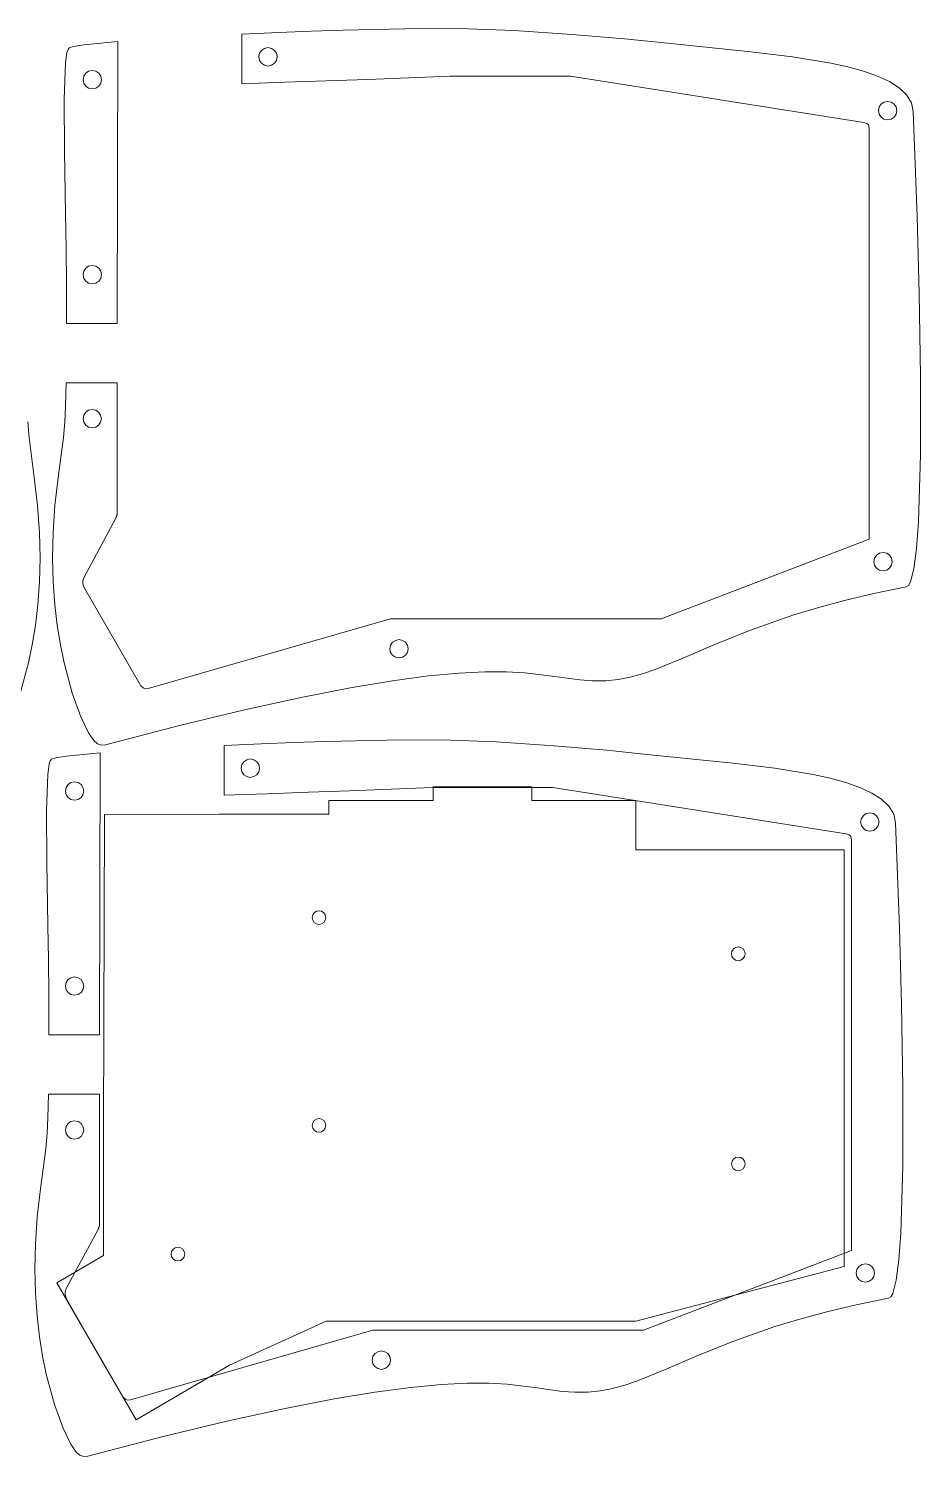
# Model space of a CAD drawing. Extents: x -219 to 329, y -29 to 491.
# Drawn here: x -34.5 to 128.2, y -28.9 to 231.5 of the extents above; entities that cross this region are included whole.
import ezdxf

# ---------------------------------------------------------------- set-up
doc = ezdxf.new("R2010")
doc.units = 0
doc.header["$MEASUREMENT"] = 0
doc.layers.add('Layer 1', color=7, linetype='BYLAYER', lineweight=5, true_color=0xffffff)
doc.layers.add('Layer 2', color=7, linetype='BYLAYER', lineweight=5)

msp = doc.modelspace()

# ---------------------------------------------------------------- linework, layer by layer
at = {"layer": 'Layer 1'}
for p, q in [((-24.42, 228.57), (-18.22, 229.21)), ((-18.22, 229.21), (-18.31, 177.77)), ((4.4, 221.49), (4.41, 230.53)), ((4.41, 230.53), (11.18, 230.85)), ((11.18, 230.85), (17.07, 231.08)), ((11.18, 230.85), (11.18, 230.85)), ((17.07, 231.08), (22.93, 231.27)), ((22.93, 231.27), (34.14, 231.51)), ((34.14, 231.51), (43.98, 231.55)), ((43.98, 231.55), (54.08, 231.19)), ((54.08, 231.19), (64.62, 230.48)), ((64.62, 230.48), (74.23, 229.65)), ((74.23, 229.65), (81.53, 228.92)), ((-27.78, 225.27), (-27.5, 227.18)), ((-27.5, 227.18), (-27.3, 227.73)), ((-27.3, 227.73), (-27.07, 228.01)), ((-27.07, 228.01), (-26.33, 228.27)), ((-26.33, 228.27), (-24.42, 228.57)), ((7.51, 226.39), (7.64, 227.04)), ((7.64, 227.04), (8, 227.57)), ((8, 227.57), (8.53, 227.93)), ((8.53, 227.93), (9.18, 228.06)), ((9.18, 228.06), (9.83, 227.93)), ((9.83, 227.93), (10.37, 227.57)), ((10.37, 227.57), (10.72, 227.04)), ((10.72, 227.04), (10.86, 226.39)), ((81.53, 228.92), (97.32, 227.32)), ((97.32, 227.32), (104.91, 226.39)), ((-28.02, 218.69), (-27.78, 225.27)), ((7.64, 225.74), (7.51, 226.39)), ((7.51, 226.39), (7.51, 226.39)), ((8, 225.21), (7.64, 225.74)), ((8.53, 224.85), (8, 225.21)), ((9.18, 224.71), (8.53, 224.85)), ((9.83, 224.85), (9.18, 224.71)), ((10.37, 225.21), (9.83, 224.85)), ((10.72, 225.74), (10.37, 225.21)), ((10.86, 226.39), (10.72, 225.74)), ((104.91, 226.39), (111.86, 225.23)), ((111.86, 225.23), (115.01, 224.54)), ((115.01, 224.54), (117.87, 223.76)), ((-24.56, 222.21), (-24.43, 222.86)), ((-24.43, 221.56), (-24.56, 222.21)), ((-24.56, 222.21), (-24.56, 222.21)), ((-24.43, 222.86), (-24.07, 223.39)), ((-24.07, 221.03), (-24.43, 221.56)), ((-24.07, 223.39), (-23.54, 223.75)), ((-23.54, 223.75), (-22.88, 223.88)), ((-22.88, 223.88), (-22.23, 223.75)), ((-22.23, 223.75), (-21.7, 223.39)), ((-21.7, 223.39), (-21.34, 222.86)), ((-21.34, 221.56), (-21.7, 221.03)), ((-21.34, 222.86), (-21.21, 222.21)), ((-21.21, 222.21), (-21.34, 221.56)), ((12.27, 221.74), (4.4, 221.49)), ((19.82, 221.98), (12.27, 221.74)), ((27.36, 222.24), (19.82, 221.98)), ((34.89, 222.53), (27.36, 222.24)), ((42.41, 222.88), (34.89, 222.53)), ((64.37, 222.88), (42.41, 222.88)), ((117.89, 214.44), (64.37, 222.88)), ((117.87, 223.76), (120.41, 222.87)), ((120.41, 222.87), (122.59, 221.86)), ((122.59, 221.86), (124.38, 220.72)), ((-23.54, 220.67), (-24.07, 221.03)), ((-22.88, 220.54), (-23.54, 220.67)), ((-22.23, 220.67), (-22.88, 220.54)), ((-21.7, 221.03), (-22.23, 220.67)), ((124.38, 220.72), (125.72, 219.44)), ((125.72, 219.44), (126.59, 218)), ((-27.95, 209.2), (-28.02, 218.69)), ((120.56, 216.58), (120.69, 217.24)), ((120.69, 215.93), (120.56, 216.58)), ((120.56, 216.58), (120.56, 216.58)), ((120.69, 217.24), (121.05, 217.77)), ((121.05, 217.77), (121.58, 218.13)), ((121.58, 218.13), (122.24, 218.26)), ((122.24, 218.26), (122.89, 218.13)), ((122.89, 218.13), (123.42, 217.77)), ((123.42, 217.77), (123.78, 217.24)), ((123.78, 217.24), (123.91, 216.58)), ((123.91, 216.58), (123.78, 215.93)), ((126.59, 218), (126.93, 216.39)), ((126.93, 216.39), (127.62, 197.26)), ((118.46, 214.24), (117.89, 214.44)), ((118.75, 213.96), (118.46, 214.24)), ((118.86, 213.3), (118.75, 213.96)), ((121.05, 215.4), (120.69, 215.93)), ((121.58, 215.04), (121.05, 215.4)), ((122.24, 214.91), (121.58, 215.04)), ((122.89, 215.04), (122.24, 214.91)), ((123.42, 215.4), (122.89, 215.04)), ((123.78, 215.93), (123.42, 215.4)), ((118.88, 138.38), (118.86, 213.3)), ((-27.75, 197.69), (-27.95, 209.2)), ((-27.65, 191.46), (-27.75, 197.69)), ((127.62, 197.26), (127.99, 183.19)), ((-27.59, 185.07), (-27.65, 191.46)), ((-24.43, 187.29), (-24.07, 187.82)), ((-24.07, 187.82), (-23.54, 188.18)), ((-23.54, 188.18), (-22.88, 188.31)), ((-22.88, 188.31), (-22.23, 188.18)), ((-22.23, 188.18), (-21.7, 187.82)), ((-21.7, 187.82), (-21.34, 187.29)), ((-27.59, 177.77), (-27.59, 185.07)), ((-24.56, 186.63), (-24.43, 187.29)), ((-24.43, 185.98), (-24.56, 186.63)), ((-24.56, 186.63), (-24.56, 186.63)), ((-24.07, 185.45), (-24.43, 185.98)), ((-23.54, 185.09), (-24.07, 185.45)), ((-22.88, 184.96), (-23.54, 185.09)), ((-22.23, 185.09), (-22.88, 184.96)), ((-21.7, 185.45), (-22.23, 185.09)), ((-21.34, 185.98), (-21.7, 185.45)), ((-21.34, 187.29), (-21.21, 186.63)), ((-21.21, 186.63), (-21.34, 185.98)), ((127.99, 183.19), (128.24, 168.19)), ((-18.31, 177.77), (-27.59, 177.77)), ((-27.75, 162.62), (-27.64, 166.91)), ((-27.64, 166.91), (-18.31, 166.91)), ((-18.31, 166.91), (-18.31, 164.86)), ((128.24, 168.19), (128.24, 153.79)), ((-18.31, 164.86), (-18.31, 162.49)), ((-27.87, 159.82), (-27.75, 162.62)), ((-24.43, 161.03), (-24.07, 161.57)), ((-24.07, 161.57), (-23.54, 161.92)), ((-23.54, 161.92), (-22.89, 162.06)), ((-22.89, 162.06), (-22.24, 161.92)), ((-22.24, 161.92), (-21.71, 161.57)), ((-21.71, 161.57), (-21.35, 161.03)), ((-18.31, 162.49), (-18.31, 160.11)), ((-34.41, 156.94), (-34.66, 159.79)), ((-28.12, 156.96), (-27.87, 159.82)), ((-24.56, 160.38), (-24.43, 161.03)), ((-24.43, 159.73), (-24.56, 160.38)), ((-24.56, 160.38), (-24.56, 160.38)), ((-24.07, 159.2), (-24.43, 159.73)), ((-23.54, 158.84), (-24.07, 159.2)), ((-21.71, 159.2), (-22.24, 158.84)), ((-21.35, 159.73), (-21.71, 159.2)), ((-21.35, 161.03), (-21.21, 160.38)), ((-21.21, 160.38), (-21.35, 159.73)), ((-18.31, 160.11), (-18.31, 157.74)), ((-33.45, 149.65), (-34.41, 156.94)), ((-29.08, 149.67), (-28.12, 156.96)), ((-22.89, 158.71), (-23.54, 158.84)), ((-22.24, 158.84), (-22.89, 158.71)), ((-18.31, 157.74), (-18.31, 155.36)), ((-18.31, 155.36), (-18.31, 152.98)), ((128.24, 153.79), (127.88, 141.54)), ((-18.31, 152.98), (-18.31, 150.61)), ((-32.84, 144.52), (-33.45, 149.65)), ((-29.68, 144.55), (-29.08, 149.67)), ((-18.31, 150.61), (-18.31, 148.23)), ((-18.31, 148.23), (-18.31, 145.86)), ((-18.31, 145.86), (-18.31, 143.48)), ((-32.51, 139.63), (-32.84, 144.52)), ((-30.02, 139.66), (-29.68, 144.55)), ((-18.31, 143.35), (-18.32, 143.29)), ((-18.32, 143.29), (-18.32, 143.23)), ((-18.31, 143.48), (-18.31, 143.41)), ((-18.31, 143.41), (-18.31, 143.35)), ((-18.59, 142.23), (-24.38, 131.48)), ((-18.57, 142.26), (-18.59, 142.23)), ((-18.56, 142.3), (-18.57, 142.26)), ((-18.55, 142.33), (-18.56, 142.3)), ((-18.54, 142.35), (-18.55, 142.33)), ((-18.53, 142.38), (-18.54, 142.35)), ((-18.51, 142.41), (-18.53, 142.38)), ((-18.5, 142.44), (-18.51, 142.41)), ((-18.49, 142.47), (-18.5, 142.44)), ((-18.48, 142.5), (-18.49, 142.47)), ((-18.47, 142.52), (-18.48, 142.5)), ((-18.46, 142.55), (-18.47, 142.52)), ((-18.45, 142.58), (-18.46, 142.55)), ((-18.43, 142.61), (-18.45, 142.58)), ((-18.42, 142.64), (-18.43, 142.61)), ((-18.41, 142.67), (-18.42, 142.64)), ((-18.4, 142.71), (-18.41, 142.67)), ((-18.39, 142.74), (-18.4, 142.71)), ((-18.38, 142.81), (-18.39, 142.77)), ((-18.39, 142.77), (-18.39, 142.74)), ((-18.37, 142.85), (-18.38, 142.81)), ((-18.36, 142.89), (-18.37, 142.85)), ((-18.35, 142.93), (-18.36, 142.89)), ((-18.34, 143.02), (-18.35, 142.97)), ((-18.35, 142.97), (-18.35, 142.93)), ((-18.33, 143.07), (-18.34, 143.02)), ((-18.32, 143.17), (-18.33, 143.12)), ((-18.33, 143.12), (-18.33, 143.07)), ((-18.32, 143.23), (-18.32, 143.17)), ((127.88, 141.54), (127.54, 136.71)), ((-32.41, 134.99), (-32.51, 139.63)), ((-30.12, 135.02), (-30.02, 139.66)), ((80.91, 123.88), (118.88, 138.38)), ((119.88, 134.95), (120.24, 135.49)), ((120.24, 135.49), (120.77, 135.84)), ((120.77, 135.84), (121.42, 135.98)), ((121.42, 135.98), (122.08, 135.84)), ((122.08, 135.84), (122.61, 135.49)), ((122.61, 135.49), (122.97, 134.95)), ((127.54, 136.71), (127.05, 133)), ((-32.52, 130.61), (-32.41, 134.99)), ((-30.01, 130.63), (-30.12, 135.02)), ((119.75, 134.3), (119.88, 134.95)), ((119.88, 133.65), (119.75, 134.3)), ((119.75, 134.3), (119.75, 134.3)), ((120.24, 133.12), (119.88, 133.65)), ((120.77, 132.76), (120.24, 133.12)), ((122.61, 133.12), (122.08, 132.76)), ((122.97, 133.65), (122.61, 133.12)), ((122.97, 134.95), (123.1, 134.3)), ((123.1, 134.3), (122.97, 133.65)), ((127.05, 133), (126.43, 130.6)), ((-32.81, 126.49), (-32.52, 130.61)), ((-29.72, 126.52), (-30.01, 130.63)), ((-24.38, 131.48), (-24.58, 130.89)), ((-24.58, 130.89), (-24.58, 130.25)), ((-24.58, 130.25), (-24.29, 129.48)), ((121.42, 132.63), (120.77, 132.76)), ((122.08, 132.76), (121.42, 132.63)), ((126.43, 130.6), (126.06, 129.95)), ((-24.29, 129.48), (-14.04, 111.68)), ((119.76, 128.51), (114.37, 127.24)), ((125.64, 129.7), (119.76, 128.51)), ((126.06, 129.95), (125.64, 129.7)), ((-33.25, 122.66), (-32.81, 126.49)), ((-29.27, 122.68), (-29.72, 126.52)), ((109.44, 125.91), (104.93, 124.54)), ((114.37, 127.24), (109.44, 125.91)), ((-33.83, 119.11), (-33.25, 122.66)), ((-28.7, 119.13), (-29.27, 122.68)), ((-12.65, 111.14), (31.57, 123.88)), ((31.57, 123.88), (80.91, 123.88)), ((104.93, 124.54), (97.04, 121.75)), ((31.92, 119.59), (32.45, 119.95)), ((32.45, 119.95), (33.11, 120.08)), ((33.11, 120.08), (33.76, 119.95)), ((33.76, 119.95), (34.29, 119.59)), ((97.04, 121.75), (90.42, 119.06)), ((-34.5, 115.85), (-33.83, 119.11)), ((-28.03, 115.88), (-28.7, 119.13)), ((31.43, 118.41), (31.56, 119.06)), ((31.56, 117.76), (31.43, 118.41)), ((31.43, 118.41), (31.43, 118.41)), ((31.56, 119.06), (31.92, 119.59)), ((31.92, 117.23), (31.56, 117.76)), ((32.45, 116.87), (31.92, 117.23)), ((34.29, 117.23), (33.76, 116.87)), ((34.29, 119.59), (34.65, 119.06)), ((34.65, 117.76), (34.29, 117.23)), ((34.65, 119.06), (34.78, 118.41)), ((34.78, 118.41), (34.65, 117.76)), ((90.42, 119.06), (84.77, 116.63)), ((-36.01, 110.27), (-34.5, 115.85)), ((-26.52, 110.3), (-28.03, 115.88)), ((33.11, 116.74), (32.45, 116.87)), ((33.76, 116.87), (33.11, 116.74)), ((79.82, 114.63), (77.51, 113.84)), ((84.77, 116.63), (79.82, 114.63)), ((31.89, 112.58), (24.2, 111.3)), ((38.46, 113.45), (31.89, 112.58)), ((44.03, 113.97), (38.46, 113.45)), ((48.74, 114.19), (44.03, 113.97)), ((52.71, 114.18), (48.74, 114.19)), ((56.07, 114), (52.71, 114.18)), ((61.51, 113.35), (56.07, 114)), ((66.09, 112.72), (61.51, 113.35)), ((68.39, 112.55), (66.09, 112.72)), ((70.86, 112.57), (68.39, 112.55)), ((73.07, 112.78), (70.86, 112.57)), ((75.28, 113.22), (73.07, 112.78)), ((77.51, 113.84), (75.28, 113.22)), ((-24.95, 106.02), (-26.52, 110.3)), ((-14.04, 111.68), (-13.61, 111.28)), ((-13.61, 111.28), (-13.2, 111.12)), ((-13.2, 111.12), (-12.65, 111.14)), ((15.25, 109.55), (4.91, 107.28)), ((24.2, 111.3), (15.25, 109.55)), ((4.91, 107.28), (-6.94, 104.41)), ((-23.56, 103.11), (-24.95, 106.02)), ((-6.94, 104.41), (-20.45, 100.9)), ((-22.58, 101.66), (-23.56, 103.11)), ((-21.91, 101.05), (-22.58, 101.66)), ((9.01, 101.63), (9.01, 101.63)), ((19.7, 101.51), (30.91, 101.76)), ((30.91, 101.76), (40.76, 101.79)), ((40.76, 101.79), (50.85, 101.44)), ((-27.65, 98.81), (-21.45, 99.45)), ((-21.21, 100.85), (-21.91, 101.05)), ((-21.45, 99.45), (-21.54, 48.02)), ((-20.45, 100.9), (-21.21, 100.85)), ((1.17, 91.74), (1.18, 100.78)), ((1.18, 100.78), (7.95, 101.1)), ((7.95, 101.1), (13.84, 101.32)), ((13.84, 101.32), (19.7, 101.51)), ((50.85, 101.44), (61.39, 100.73)), ((61.39, 100.73), (71, 99.89)), ((71, 99.89), (78.3, 99.16)), ((78.3, 99.16), (94.09, 97.56)), ((-31.01, 95.51), (-30.72, 97.42)), ((-30.72, 97.42), (-30.53, 97.98)), ((-30.53, 97.98), (-30.3, 98.26)), ((-30.3, 98.26), (-29.55, 98.51)), ((-29.55, 98.51), (-27.65, 98.81)), ((4.28, 96.63), (4.41, 97.28)), ((4.41, 95.98), (4.28, 96.63)), ((4.28, 96.63), (4.28, 96.63)), ((4.41, 97.28), (4.77, 97.82)), ((4.77, 97.82), (5.3, 98.18)), ((5.3, 98.18), (5.95, 98.31)), ((5.95, 98.31), (6.61, 98.18)), ((6.61, 98.18), (7.14, 97.82)), ((7.14, 97.82), (7.5, 97.28)), ((7.5, 97.28), (7.63, 96.63)), ((7.63, 96.63), (7.5, 95.98)), ((94.09, 97.56), (101.68, 96.63)), ((101.68, 96.63), (108.64, 95.48)), ((-31.25, 88.94), (-31.01, 95.51)), ((-27.3, 93.64), (-26.76, 94)), ((-26.76, 94), (-26.11, 94.13)), ((-26.11, 94.13), (-25.46, 94)), ((-25.46, 94), (-24.93, 93.64)), ((4.77, 95.45), (4.41, 95.98)), ((5.3, 95.09), (4.77, 95.45)), ((5.95, 94.96), (5.3, 95.09)), ((6.61, 95.09), (5.95, 94.96)), ((7.14, 95.45), (6.61, 95.09)), ((7.5, 95.98), (7.14, 95.45)), ((108.64, 95.48), (111.78, 94.79)), ((111.78, 94.79), (114.64, 94)), ((114.64, 94), (117.18, 93.11)), ((-27.79, 92.46), (-27.66, 93.11)), ((-27.66, 91.8), (-27.79, 92.46)), ((-27.79, 92.46), (-27.79, 92.46)), ((-27.66, 93.11), (-27.3, 93.64)), ((-27.3, 91.27), (-27.66, 91.8)), ((-26.76, 90.91), (-27.3, 91.27)), ((-24.93, 91.27), (-25.46, 90.91)), ((-24.93, 93.64), (-24.57, 93.11)), ((-24.57, 91.8), (-24.93, 91.27)), ((-24.57, 93.11), (-24.44, 92.46)), ((-24.44, 92.46), (-24.57, 91.8)), ((9.04, 91.98), (1.17, 91.74)), ((16.59, 92.23), (9.04, 91.98)), ((24.13, 92.48), (16.59, 92.23)), ((31.67, 92.78), (24.13, 92.48)), ((39.19, 93.13), (31.67, 92.78)), ((61.14, 93.13), (39.19, 93.13)), ((39.3, 90.74), (39.3, 93.24)), ((39.3, 93.24), (57.3, 93.24)), ((57.3, 93.24), (57.3, 90.74)), ((114.66, 84.68), (61.14, 93.13)), ((117.18, 93.11), (119.37, 92.1)), ((119.37, 92.1), (121.15, 90.97)), ((-31.18, 79.44), (-31.25, 88.94)), ((-26.11, 90.78), (-26.76, 90.91)), ((-25.46, 90.91), (-26.11, 90.78)), ((20.3, 88.24), (20.3, 90.74)), ((20.3, 90.74), (39.3, 90.74)), ((57.3, 90.74), (76.3, 90.74)), ((76.3, 90.74), (76.3, 81.74)), ((121.15, 90.97), (122.49, 89.68)), ((122.49, 89.68), (123.36, 88.24)), ((-20.85, 30.79), (-20.66, 88.21)), ((-20.66, 88.21), (0.19, 88.24)), ((0.19, 88.24), (20.3, 88.24)), ((117.33, 86.83), (117.46, 87.48)), ((117.46, 86.18), (117.33, 86.83)), ((117.33, 86.83), (117.33, 86.83)), ((117.46, 87.48), (117.82, 88.01)), ((117.82, 85.65), (117.46, 86.18)), ((117.82, 88.01), (118.36, 88.37)), ((118.36, 88.37), (119.01, 88.5)), ((119.01, 88.5), (119.66, 88.37)), ((119.66, 88.37), (120.19, 88.01)), ((120.19, 88.01), (120.55, 87.48)), ((120.55, 86.18), (120.19, 85.65)), ((120.55, 87.48), (120.68, 86.83)), ((120.68, 86.83), (120.55, 86.18)), ((123.36, 88.24), (123.7, 86.64)), ((123.7, 86.64), (124.39, 67.5)), ((115.23, 84.48), (114.66, 84.68)), ((115.52, 84.2), (115.23, 84.48)), ((115.63, 83.54), (115.52, 84.2)), ((115.66, 8.63), (115.63, 83.54)), ((118.36, 85.29), (117.82, 85.65)), ((119.01, 85.16), (118.36, 85.29)), ((119.66, 85.29), (119.01, 85.16)), ((120.19, 85.65), (119.66, 85.29)), ((76.3, 81.74), (114.3, 81.74)), ((114.3, 81.74), (114.3, 5.74)), ((-30.98, 67.93), (-31.18, 79.44)), ((18.01, 70.53), (17.61, 70.27)), ((18.5, 70.63), (18.01, 70.53)), ((18.98, 70.53), (18.5, 70.63)), ((19.38, 70.27), (18.98, 70.53)), ((-30.88, 61.71), (-30.98, 67.93)), ((17.35, 69.87), (17.25, 69.38)), ((17.25, 69.38), (17.35, 68.9)), ((17.61, 70.27), (17.35, 69.87)), ((17.35, 68.9), (17.61, 68.5)), ((17.61, 68.5), (18.01, 68.23)), ((18.01, 68.23), (18.5, 68.13)), ((18.5, 68.13), (18.98, 68.23)), ((18.98, 68.23), (19.38, 68.5)), ((19.65, 69.87), (19.38, 70.27)), ((19.38, 68.5), (19.65, 68.9)), ((19.74, 69.38), (19.65, 69.87)), ((19.65, 68.9), (19.74, 69.38)), ((19.74, 69.38), (19.74, 69.38)), ((124.39, 67.5), (124.76, 53.44)), ((93.85, 63.26), (93.75, 62.77)), ((93.75, 62.77), (93.85, 62.29)), ((94.11, 63.66), (93.85, 63.26)), ((94.51, 63.92), (94.11, 63.66)), ((95, 64.02), (94.51, 63.92)), ((95.48, 63.92), (95, 64.02)), ((95.88, 63.66), (95.48, 63.92)), ((96.15, 63.26), (95.88, 63.66)), ((96.24, 62.77), (96.15, 63.26)), ((96.15, 62.29), (96.24, 62.77)), ((96.24, 62.77), (96.24, 62.77)), ((-30.81, 55.32), (-30.88, 61.71)), ((93.85, 62.29), (94.11, 61.89)), ((94.11, 61.89), (94.51, 61.62)), ((94.51, 61.62), (95, 61.52)), ((95, 61.52), (95.48, 61.62)), ((95.48, 61.62), (95.88, 61.89)), ((95.88, 61.89), (96.15, 62.29)), ((-27.79, 56.88), (-27.66, 57.53)), ((-27.66, 57.53), (-27.3, 58.06)), ((-27.3, 58.06), (-26.76, 58.42)), ((-26.76, 58.42), (-26.11, 58.55)), ((-26.11, 58.55), (-25.46, 58.42)), ((-25.46, 58.42), (-24.93, 58.06)), ((-24.93, 58.06), (-24.57, 57.53)), ((-24.57, 57.53), (-24.44, 56.88)), ((-30.81, 48.02), (-30.81, 55.32)), ((-27.66, 56.23), (-27.79, 56.88)), ((-27.79, 56.88), (-27.79, 56.88)), ((-27.3, 55.7), (-27.66, 56.23)), ((-26.76, 55.34), (-27.3, 55.7)), ((-26.11, 55.21), (-26.76, 55.34)), ((-25.46, 55.34), (-26.11, 55.21)), ((-24.93, 55.7), (-25.46, 55.34)), ((-24.57, 56.23), (-24.93, 55.7)), ((-24.44, 56.88), (-24.57, 56.23)), ((124.76, 53.44), (125.01, 38.43)), ((-21.54, 48.02), (-30.81, 48.02)), ((-30.98, 32.86), (-30.87, 37.16)), ((-30.87, 37.16), (-21.54, 37.16)), ((-21.54, 37.16), (-21.54, 35.11)), ((125.01, 38.43), (125.01, 24.03)), ((-21.54, 35.11), (-21.54, 32.73)), ((-31.1, 30.06), (-30.98, 32.86)), ((-27.79, 30.63), (-27.66, 31.28)), ((-27.66, 31.28), (-27.3, 31.81)), ((-27.3, 31.81), (-26.77, 32.17)), ((-26.77, 32.17), (-26.12, 32.3)), ((-26.12, 32.3), (-25.47, 32.17)), ((-25.47, 32.17), (-24.93, 31.81)), ((-24.93, 31.81), (-24.57, 31.28)), ((-24.57, 31.28), (-24.44, 30.63)), ((-21.54, 32.73), (-21.54, 30.36)), ((17.35, 31.96), (17.25, 31.47)), ((17.25, 31.47), (17.35, 30.98)), ((17.61, 32.35), (17.35, 31.96)), ((18.01, 32.62), (17.61, 32.35)), ((18.5, 32.72), (18.01, 32.62)), ((18.98, 32.62), (18.5, 32.72)), ((19.38, 32.35), (18.98, 32.62)), ((19.65, 31.96), (19.38, 32.35)), ((19.75, 31.47), (19.65, 31.96)), ((19.65, 30.98), (19.75, 31.47)), ((19.75, 31.47), (19.75, 31.47)), ((-31.35, 27.2), (-31.1, 30.06)), ((-27.66, 29.98), (-27.79, 30.63)), ((-27.79, 30.63), (-27.79, 30.63)), ((-27.3, 29.44), (-27.66, 29.98)), ((-26.77, 29.08), (-27.3, 29.44)), ((-26.12, 28.95), (-26.77, 29.08)), ((-25.47, 29.08), (-26.12, 28.95)), ((-24.93, 29.44), (-25.47, 29.08)), ((-24.57, 29.98), (-24.93, 29.44)), ((-24.44, 30.63), (-24.57, 29.98)), ((-21.54, 30.36), (-21.54, 27.98)), ((-20.85, 7.74), (-20.85, 30.79)), ((17.35, 30.98), (17.61, 30.59)), ((17.61, 30.59), (18.01, 30.32)), ((18.01, 30.32), (18.5, 30.22)), ((18.5, 30.22), (18.98, 30.32)), ((18.98, 30.32), (19.38, 30.59)), ((19.38, 30.59), (19.65, 30.98)), ((-32.31, 19.92), (-31.35, 27.2)), ((-21.54, 27.98), (-21.54, 25.6)), ((-21.54, 25.6), (-21.54, 23.23)), ((93.86, 24.95), (93.76, 24.46)), ((93.76, 24.46), (93.86, 23.98)), ((94.12, 25.34), (93.86, 24.95)), ((93.86, 23.98), (94.12, 23.58)), ((94.52, 25.61), (94.12, 25.34)), ((94.12, 23.58), (94.52, 23.31)), ((95.01, 25.71), (94.52, 25.61)), ((95.49, 25.61), (95.01, 25.71)), ((95.89, 25.34), (95.49, 25.61)), ((95.49, 23.31), (95.89, 23.58)), ((96.16, 24.95), (95.89, 25.34)), ((95.89, 23.58), (96.16, 23.98)), ((96.25, 24.46), (96.16, 24.95)), ((96.16, 23.98), (96.25, 24.46)), ((96.25, 24.46), (96.25, 24.46)), ((125.01, 24.03), (124.66, 11.79)), ((-21.54, 23.23), (-21.54, 20.85)), ((-21.54, 20.85), (-21.54, 18.48)), ((94.52, 23.31), (95.01, 23.21)), ((95.01, 23.21), (95.49, 23.31)), ((-32.91, 14.79), (-32.31, 19.92)), ((-21.54, 18.48), (-21.54, 16.1)), ((-21.54, 16.1), (-21.54, 13.73)), ((-33.25, 9.9), (-32.91, 14.79)), ((-21.6, 13.09), (-21.61, 13.06)), ((-21.61, 13.06), (-21.61, 13.02)), ((-21.59, 13.13), (-21.6, 13.09)), ((-21.58, 13.17), (-21.59, 13.13)), ((-21.57, 13.22), (-21.58, 13.17)), ((-21.56, 13.31), (-21.57, 13.26)), ((-21.57, 13.26), (-21.57, 13.22)), ((-21.55, 13.42), (-21.56, 13.36)), ((-21.56, 13.36), (-21.56, 13.31)), ((-21.54, 13.59), (-21.55, 13.53)), ((-21.55, 13.53), (-21.55, 13.47)), ((-21.55, 13.47), (-21.55, 13.42)), ((-21.54, 13.73), (-21.54, 13.66)), ((-21.54, 13.66), (-21.54, 13.59)), ((-21.81, 12.48), (-27.61, 1.73)), ((-21.8, 12.51), (-21.81, 12.48)), ((-21.79, 12.54), (-21.8, 12.51)), ((-21.78, 12.57), (-21.79, 12.54)), ((-21.77, 12.6), (-21.78, 12.57)), ((-21.75, 12.63), (-21.77, 12.6)), ((-21.74, 12.66), (-21.75, 12.63)), ((-21.73, 12.68), (-21.74, 12.66)), ((-21.72, 12.71), (-21.73, 12.68)), ((-21.71, 12.74), (-21.72, 12.71)), ((-21.7, 12.77), (-21.71, 12.74)), ((-21.68, 12.8), (-21.7, 12.77)), ((-21.67, 12.83), (-21.68, 12.8)), ((-21.66, 12.86), (-21.67, 12.83)), ((-21.65, 12.89), (-21.66, 12.86)), ((-21.64, 12.92), (-21.65, 12.89)), ((-21.63, 12.95), (-21.64, 12.92)), ((-21.62, 12.98), (-21.63, 12.95)), ((-21.61, 13.02), (-21.62, 12.98)), ((124.66, 11.79), (124.31, 6.96)), ((-33.35, 5.26), (-33.25, 9.9)), ((-8.4, 8.49), (-8.5, 8.01)), ((-8.5, 8.01), (-8.4, 7.52)), ((-8.13, 8.89), (-8.4, 8.49)), ((-7.74, 9.16), (-8.13, 8.89)), ((-7.25, 9.26), (-7.74, 9.16)), ((-6.77, 9.16), (-7.25, 9.26)), ((-6.37, 8.89), (-6.77, 9.16)), ((-6.1, 8.49), (-6.37, 8.89)), ((-6, 8.01), (-6.1, 8.49)), ((-6.1, 7.52), (-6, 8.01)), ((-6, 8.01), (-6, 8.01)), ((77.69, -5.88), (115.66, 8.63)), ((-33.24, 0.88), (-33.35, 5.26)), ((-29.34, 2.74), (-20.85, 7.74)), ((-8.4, 7.52), (-8.13, 7.13)), ((-8.13, 7.13), (-7.74, 6.86)), ((-7.74, 6.86), (-7.25, 6.76)), ((-7.25, 6.76), (-6.77, 6.86)), ((-6.77, 6.86), (-6.37, 7.13)), ((-6.37, 7.13), (-6.1, 7.52)), ((114.3, 5.74), (76.3, -4.26)), ((116.65, 5.2), (117.01, 5.73)), ((117.01, 5.73), (117.54, 6.09)), ((117.54, 6.09), (118.2, 6.22)), ((118.2, 6.22), (118.85, 6.09)), ((118.85, 6.09), (119.38, 5.73)), ((119.38, 5.73), (119.74, 5.2)), ((124.31, 6.96), (123.83, 3.24)), ((-14.85, -22.26), (-29.34, 2.74)), ((116.52, 4.55), (116.65, 5.2)), ((116.65, 3.89), (116.52, 4.55)), ((116.52, 4.55), (116.52, 4.55)), ((117.01, 3.36), (116.65, 3.89)), ((117.54, 3), (117.01, 3.36)), ((118.2, 2.87), (117.54, 3)), ((118.85, 3), (118.2, 2.87)), ((119.38, 3.36), (118.85, 3)), ((119.74, 3.89), (119.38, 3.36)), ((119.74, 5.2), (119.87, 4.55)), ((119.87, 4.55), (119.74, 3.89)), ((123.83, 3.24), (123.2, 0.84)), ((-32.95, -3.24), (-33.24, 0.88)), ((-27.61, 1.73), (-27.81, 1.13)), ((-27.81, 1.13), (-27.81, 0.5)), ((-27.81, 0.5), (-27.51, -0.27)), ((122.83, 0.19), (122.41, -0.06)), ((123.2, 0.84), (122.83, 0.19)), ((-27.51, -0.27), (-17.27, -18.07)), ((111.14, -2.51), (106.21, -3.85)), ((116.53, -1.24), (111.14, -2.51)), ((122.41, -0.06), (116.53, -1.24)), ((-32.5, -7.07), (-32.95, -3.24)), ((19.8, -4.26), (2.15, -12.26)), ((76.3, -4.26), (19.8, -4.26)), ((106.21, -3.85), (101.7, -5.22)), ((-31.93, -10.62), (-32.5, -7.07)), ((-15.87, -18.61), (28.34, -5.88)), ((28.34, -5.88), (77.69, -5.88)), ((101.7, -5.22), (93.81, -8)), ((28.34, -10.7), (28.69, -10.16)), ((28.69, -10.16), (29.23, -9.8)), ((29.23, -9.8), (29.88, -9.67)), ((29.88, -9.67), (30.53, -9.8)), ((30.53, -9.8), (31.06, -10.16)), ((31.06, -10.16), (31.42, -10.7)), ((93.81, -8), (87.19, -10.69)), ((-31.26, -13.88), (-31.93, -10.62)), ((2.15, -12.26), (-14.85, -22.26)), ((28.2, -11.35), (28.34, -10.7)), ((28.34, -12), (28.2, -11.35)), ((28.2, -11.35), (28.2, -11.35)), ((28.69, -12.53), (28.34, -12)), ((29.23, -12.89), (28.69, -12.53)), ((29.88, -13.02), (29.23, -12.89)), ((30.53, -12.89), (29.88, -13.02)), ((31.06, -12.53), (30.53, -12.89)), ((31.42, -12), (31.06, -12.53)), ((31.42, -10.7), (31.55, -11.35)), ((31.55, -11.35), (31.42, -12)), ((87.19, -10.69), (81.54, -13.12)), ((-29.74, -19.46), (-31.26, -13.88)), ((45.51, -15.56), (40.8, -15.79)), ((49.48, -15.57), (45.51, -15.56)), ((52.84, -15.75), (49.48, -15.57)), ((76.59, -15.13), (74.28, -15.92)), ((81.54, -13.12), (76.59, -15.13)), ((-17.27, -18.07), (-16.84, -18.48)), ((28.66, -17.18), (20.97, -18.46)), ((35.23, -16.31), (28.66, -17.18)), ((40.8, -15.79), (35.23, -16.31)), ((58.28, -16.4), (52.84, -15.75)), ((62.86, -17.04), (58.28, -16.4)), ((65.16, -17.2), (62.86, -17.04)), ((67.63, -17.19), (65.16, -17.2)), ((69.84, -16.97), (67.63, -17.19)), ((72.05, -16.54), (69.84, -16.97)), ((74.28, -15.92), (72.05, -16.54)), ((-28.18, -23.74), (-29.74, -19.46)), ((-16.84, -18.48), (-16.43, -18.64)), ((-16.43, -18.64), (-15.87, -18.61)), ((12.02, -20.2), (1.68, -22.48)), ((20.97, -18.46), (12.02, -20.2)), ((1.68, -22.48), (-10.17, -25.34)), ((-26.79, -26.64), (-28.18, -23.74)), ((-10.17, -25.34), (-23.67, -28.85)), ((-25.8, -28.1), (-26.79, -26.64)), ((-25.14, -28.7), (-25.8, -28.1)), ((-24.44, -28.91), (-25.14, -28.7)), ((-23.67, -28.85), (-24.44, -28.91))]:
    msp.add_line(p, q, dxfattribs=at)
at = {"layer": 'Layer 2'}
for p, q in [((18.01, 70.53), (17.61, 70.27)), ((18.5, 70.63), (18.01, 70.53)), ((18.98, 70.53), (18.5, 70.63)), ((19.38, 70.27), (18.98, 70.53)), ((17.35, 69.87), (17.25, 69.38)), ((17.25, 69.38), (17.35, 68.9)), ((17.61, 70.27), (17.35, 69.87)), ((17.35, 68.9), (17.61, 68.5)), ((17.61, 68.5), (18.01, 68.23)), ((18.01, 68.23), (18.5, 68.13)), ((18.5, 68.13), (18.98, 68.23)), ((18.98, 68.23), (19.38, 68.5)), ((19.65, 69.87), (19.38, 70.27)), ((19.38, 68.5), (19.65, 68.9)), ((19.74, 69.38), (19.65, 69.87)), ((19.65, 68.9), (19.74, 69.38)), ((19.74, 69.38), (19.74, 69.38))]:
    msp.add_line(p, q, dxfattribs=at)

doc.saveas('drawing.dxf')
